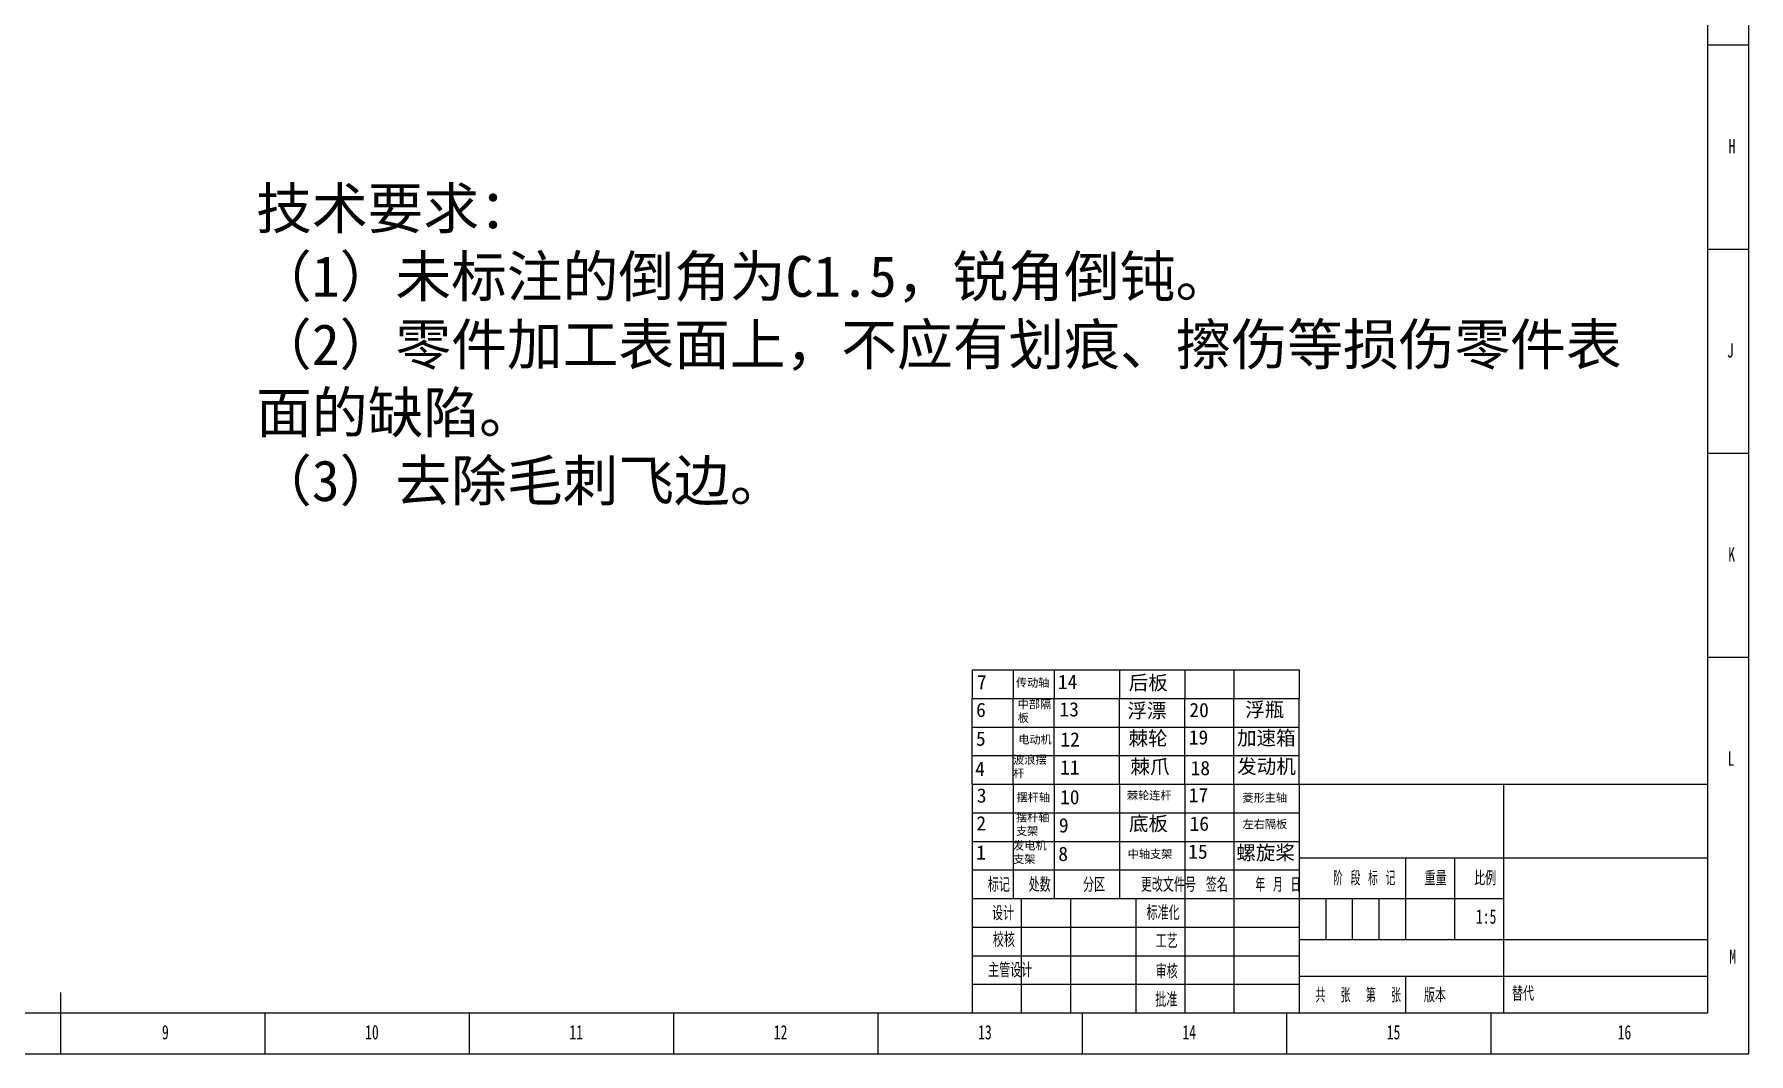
# Model space of a CAD drawing. Header units: millimetres. Extents: x 0 to 4205, y 0 to 2970.
# Drawn here: x 2107 to 4205, y 0 to 1248 of the extents above; entities that cross this region are included whole.
import ezdxf

# ---------------------------------------------------------------- set-up
doc = ezdxf.new("R2010")
doc.units = ezdxf.units.MM
doc.header["$LTSCALE"] = 5
for name, color, linetype in [('10', 7, 'Continuous'), ('5', 7, 'Continuous'), ('SLD-0', 7, 'Continuous')]:
    doc.layers.add(name, color=color, linetype=linetype)
doc.styles.add('SLDTEXTSTYLE0', font='TXT', dxfattribs={"width": 0.7, "bigfont": 'bigfont'})
doc.styles.add('SLDTEXTSTYLE1', font='TXT', dxfattribs={"width": 0.62, "bigfont": 'bigfont'})
doc.styles.add('SLDTEXTSTYLE2', font='TXT', dxfattribs={"width": 0.614286, "bigfont": 'bigfont'})
doc.styles.add('SLDTEXTSTYLE3', font='TXT', dxfattribs={"width": 0.6, "bigfont": 'bigfont'})
doc.styles.add('SLDTEXTSTYLE4', font='TXT', dxfattribs={"width": 0.7})

msp = doc.modelspace()

# ---------------------------------------------------------------- linework, layer by layer
at = {"layer": '5', "color": 7}
for p, q in [((4205, 0), (4205, 2970)), ((3255, 470), (3655, 470)), ((3255, 400), (3655, 400)), ((3255, 365), (3655, 365)), ((3255, 295), (3655, 295)), ((3255, 260), (3655, 260)), ((3687.5, 190), (3687.5, 140)), ((3720, 190), (3720, 140)), ((3752.5, 190), (3752.5, 140)), ((0, 0), (4205, 0))]:
    msp.add_line(p, q, dxfattribs=at)
at = {"layer": '5', "color": 7, "lineweight": 25}
for p, q in [((4155, 50), (4155, 2920)), ((3255, 470), (3255, 435)), ((3305, 470), (3305, 435)), ((3355, 470), (3355, 435)), ((3435, 470), (3435, 435)), ((3515, 470), (3515, 435)), ((3575, 470), (3575, 435)), ((3655, 470), (3655, 435)), ((3255, 435), (3655, 435)), ((3255, 330), (3255, 435)), ((3305, 330), (3305, 435)), ((3355, 330), (3355, 435)), ((3435, 330), (3435, 435)), ((3515, 330), (3515, 435)), ((3575, 330), (3575, 435)), ((3655, 330), (3655, 435)), ((3255, 330), (4155, 330)), ((3255, 330), (3255, 50)), ((3305, 330), (3305, 190)), ((3355, 330), (3355, 190)), ((3435, 330), (3435, 190)), ((3515, 330), (3515, 50)), ((3575, 330), (3575, 50)), ((3655, 330), (3655, 50)), ((3905, 330), (3905, 190)), ((3655, 240), (4155, 240)), ((3785, 240), (3785, 140)), ((3845, 240), (3845, 140)), ((3255, 225), (3655, 225)), ((3255, 190), (3905, 190)), ((3315, 190), (3315, 50)), ((3375, 190), (3375, 50)), ((3455, 190), (3455, 50)), ((3905, 190), (3905, 50)), ((3255, 155), (3655, 155)), ((3655, 140), (4155, 140)), ((3255, 120), (3655, 120)), ((3255, 85), (3655, 85)), ((3655, 95), (4155, 95.142)), ((0, 50), (4155, 50))]:
    msp.add_line(p, q, dxfattribs=at)
at = {"layer": '5'}
for p, q in [((4205, 1235), (4155, 1235)), ((4205, 985), (4155, 985)), ((4205, 735), (4155, 735)), ((4205, 485), (4155, 485)), ((2390, 0), (2390, 50)), ((2640, 0), (2640, 50)), ((2890, 0), (2890, 50)), ((3140, 0), (3140, 50)), ((3390, 0), (3390, 50)), ((3640, 0), (3640, 50)), ((3890, 0), (3890, 50))]:
    msp.add_line(p, q, dxfattribs=at)
at = {"layer": '5', "lineweight": 25}
for p, q in [((3785, 95.037), (3785, 50)), ((2140, 0), (2140, 75))]:
    msp.add_line(p, q, dxfattribs=at)

# ---------------------------------------------------------------- texts
at = {"layer": '10', "char_height": 17.5, "attachment_point": 2}
for s, insert, style in [('H', (4184.648, 1120.1), 'SLDTEXTSTYLE4'), ('J', (4182.576, 870.1), 'SLDTEXTSTYLE4'), ('K', (4184.102, 620.1), 'SLDTEXTSTYLE4'), ('L', (4183.403, 370.1), 'SLDTEXTSTYLE4'), ('1:5', (3883.747, 176.766), 'SLDTEXTSTYLE4'), ('校核', (3293.663, 148.339), 'SLDTEXTSTYLE0'), ('M', (4185.487, 127.6), 'SLDTEXTSTYLE4'), ('主管设计', (3301.319, 111.102), 'SLDTEXTSTYLE0'), ('9', (2267.734, 35.1), 'SLDTEXTSTYLE4'), ('10', (2520.444, 35.1), 'SLDTEXTSTYLE4'), ('11', (2770.444, 35.1), 'SLDTEXTSTYLE4'), ('12', (3020.444, 35.1), 'SLDTEXTSTYLE4'), ('13', (3270.444, 35.1), 'SLDTEXTSTYLE4'), ('14', (3520.444, 35.1), 'SLDTEXTSTYLE4'), ('15', (3770.444, 35.1), 'SLDTEXTSTYLE4'), ('16', (4052.957, 35.1), 'SLDTEXTSTYLE4')]:
    msp.add_mtext(s, dxfattribs=dict(at, insert=insert, style=style))
at = {"layer": '10', "color": 7, "char_height": 17.5, "attachment_point": 2}
for s, insert, style in [('标记', (3287.611, 215.751), 'SLDTEXTSTYLE0'), ('处数', (3337.478, 215.751), 'SLDTEXTSTYLE0'), ('分区', (3403.991, 215.751), 'SLDTEXTSTYLE0'), ('更改文件号', (3494.945, 215.751), 'SLDTEXTSTYLE0'), ('签名', (3554.253, 215.751), 'SLDTEXTSTYLE0'), ('年 月 日', (3629.008, 215.751), 'SLDTEXTSTYLE1'), ('阶 段 标 记', (3734.538, 223.651), 'SLDTEXTSTYLE2'), ('重量', (3821.898, 223.651), 'SLDTEXTSTYLE0'), ('比例', (3882.484, 223.651), 'SLDTEXTSTYLE0'), ('设计', (3292.659, 180.847), 'SLDTEXTSTYLE0'), ('标准化', (3488.479, 181.419), 'SLDTEXTSTYLE0'), ('工艺', (3492.849, 146.839), 'SLDTEXTSTYLE0'), ('审核', (3492.846, 109.602), 'SLDTEXTSTYLE0'), ('批准', (3492.455, 75.044), 'SLDTEXTSTYLE0'), ('共  张', (3696.374, 80.432), 'SLDTEXTSTYLE3'), ('第  张', (3758.055, 80.432), 'SLDTEXTSTYLE3'), ('版本', (3821.07, 80.432), 'SLDTEXTSTYLE0')]:
    msp.add_mtext(s, dxfattribs=dict(at, insert=insert, style=style))
at = {"layer": '5', "attachment_point": 1}
for s, width, insert, char_height in [('{\\fFangSong|b0|i0|c134|p49;\\H2.85714x;\\C4;技术要求：\\P（\\fFangSong|b0|i0|c0|p49;1\\fFangSong|b0|i0|c134|p49;）未标注的倒角为C1.5，锐角倒钝。\\P（\\fFangSong|b0|i0|c0|p49;2\\fFangSong|b0|i0|c134|p49;）零件加工表面上，不应有划痕、擦伤等损伤零件表面的缺陷。\\P（\\fFangSong|b0|i0|c0|p49;3\\fFangSong|b0|i0|c134|p49;）去除毛刺飞边。}', 1702.30416, (2378.732, 1060.207), 17.5), ('7', 38.161, (3260.688, 463.754), 17.5), ('14', 59.40583, (3359.741, 464.152), 17.5), ('{\\fSimSun|b0|i0|c134|p2;后板}', 80, (3446.48, 463.047), 17.5), ('{\\fSimSun|b0|i0|c134|p2;传动轴}', 50, (3308.423, 459.359), 10), ('6', 37.6622, (3259.69, 429.817), 17.5), ('{\\fSimSun|b0|i0|c134|p2;中部隔板}', 50, (3310.589, 432.894), 10), ('13', 61.2223, (3361.655, 430.512), 17.5), ('{\\fSimSun|b0|i0|c134|p2;浮漂}', 80, (3444.836, 428.899), 17.5), ('20', 44.88555, (3520.609, 429.643), 17.5), ('{\\fSimSun|b0|i0|c134|p2;浮瓶}', 80, (3588.969, 430.178), 17.5), ('5', 37.52009, (3259.539, 394.607), 17.5), ('{\\fSimSun|b0|i0|c134|p2;电动机}', 50, (3311.247, 389.718), 10), ('12', 63.20509, (3362.809, 393.594), 17.5), ('{\\fSimSun|b0|i0|c134|p2;棘轮}', 80, (3446.263, 394.998), 17.5), ('19', 44.97046, (3519.914, 396.133), 17.5), ('{\\fSimSun|b0|i0|c134|p2;加速箱}', 80, (3578.958, 395.496), 17.5), ('4', 50, (3258.482, 357.545), 17.5), ('{\\fSimSun|b0|i0|c134|p2;波浪摆杆}', 50, (3305, 365), 10), ('11', 56.76388, (3362.406, 359.398), 17.5), ('{\\fSimSun|b0|i0|c134|p2;棘爪}', 80, (3448.538, 360.381), 17.5), ('18', 36.89392, (3522.122, 358.593), 17.5), ('{\\fSimSun|b0|i0|c134|p2;发动机}', 80, (3579.172, 360.543), 17.5), ('3', 35.78941, (3260.522, 324.986), 17.5), ('{\\fSimSun|b0|i0|c134|p2;摆杆轴}', 50, (3309.184, 318.849), 10), ('10', 56.87562, (3362.407, 322.969), 17.5), ('{\\fSimSun|b0|i0|c134|p2;棘轮连杆}', 80, (3444.28, 321.366), 10), ('17', 44.95825, (3519.892, 325.396), 17.5), ('{\\fSimSun|b0|i0|c134|p2;菱形主轴}', 80, (3585.522, 318.515), 10), ('{\\fSimSun|b0|i0|c134|p2;摆杆轴支架}', 49.1588, (3308.499, 294.316), 10), ('2', 38.99813, (3260.029, 290.948), 17.5), ('9', 62.06779, (3360.999, 288.495), 17.5), ('{\\fSimSun|b0|i0|c134|p2;底板}', 80, (3446.682, 290.583), 17.5), ('16', 39.2213, (3520.856, 290.436), 17.5), ('{\\fSimSun|b0|i0|c134|p2;左右隔板}', 80, (3585.737, 286.059), 10), ('1', 37.02349, (3259.782, 255.183), 17.5), ('{\\fSimSun|b0|i0|c134|p2;发电机支架}', 50, (3305, 260), 10), ('8', 63.38602, (3360.226, 253.474), 17.5), ('15', 49.84256, (3519.195, 256.213), 17.5), ('{\\fSimSun|b0|i0|c134|p2;螺旋桨}', 80, (3578.095, 254.919), 17.5), ('{\\fSimSun|b0|i0|c134|p2;中轴支架}', 80, (3445.188, 249.51), 10)]:
    msp.add_mtext_dynamic_manual_height_columns(s, width=width, gutter_width=87.5, heights=[0], dxfattribs=dict(at, insert=insert, char_height=char_height))
at = {"layer": 'SLD-0', "insert": (3915.363, 82.251), "char_height": 17.5, "attachment_point": 1, "style": 'SLDTEXTSTYLE0'}
msp.add_mtext('替代', dxfattribs=at)

doc.saveas('drawing.dxf')
